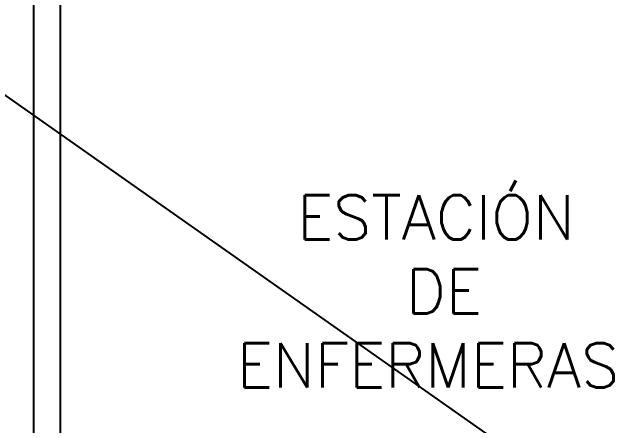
# Model space of a CAD drawing. Header units: metres. Extents: x -39 to 21688, y -24 to 9022.
# Drawn here: x 289.384 to 292.835, y 37.945 to 40.276 of the extents above; entities that cross this region are included whole.
import ezdxf

# ---------------------------------------------------------------- set-up
doc = ezdxf.new("R2010")
doc.units = ezdxf.units.M
doc.header["$MEASUREMENT"] = 0
for name, color, linetype in [('AN-TEXTO', 3, 'Continuous'), ('AR-MUROS', 6, 'Continuous'), ('AR-VENTANAS', 2, 'Continuous')]:
    doc.layers.add(name, color=color, linetype=linetype)
doc.styles.add('REGULAR-2.5', font='romans.shx', dxfattribs={"height": 2.5})

msp = doc.modelspace()

# ---------------------------------------------------------------- linework, layer by layer
at = {"layer": 'AR-MUROS'}
msp.add_lwpolyline([(289.65483, 40.39452), (289.65483, 30.97875), (289.50483, 30.97875), (289.50483, 40.63866), (289.65483, 40.63866), (289.65483, 40.54452), (295.20483, 40.54452), (295.20483, 43.39452)], dxfattribs=at)
at = {"layer": 'AR-VENTANAS'}
msp.add_lwpolyline([(307.41307, 28.55818), (297.83558, 30.5776), (298.42057, 33.35202), (294.79537, 34.39552), (295.60103, 30.19711), (286.66732, 31.94503), (295.12882, 35.74003), (287.26503, 41.27145), (292.14411, 41.77599), (288.43298, 44.90572), (289.86373, 48.43442), (290.08021, 49.60585), (289.15208, 52.86278), (296.65094, 53.46709), (301.51515, 53.74548), (302.47555, 46.85281), (308.11135, 48.09534), (308.07835, 49.12488), (308.07835, 53.4344), (328.49244, 52.99691)], dxfattribs=at)

# ---------------------------------------------------------------- texts
at = {"layer": 'AN-TEXTO', "insert": (290.0358, 39.24437), "char_height": 0.25, "attachment_point": 1, "style": 'REGULAR-2.5'}
msp.add_mtext_dynamic_manual_height_columns('\\pi0.95301;ESTACIÓN\\P\\pi1.5661;DE\\P\\pi0.61372;ENFERMERAS', width=3.5369651, gutter_width=1.25, heights=[0], dxfattribs=at)

doc.saveas('drawing.dxf')
